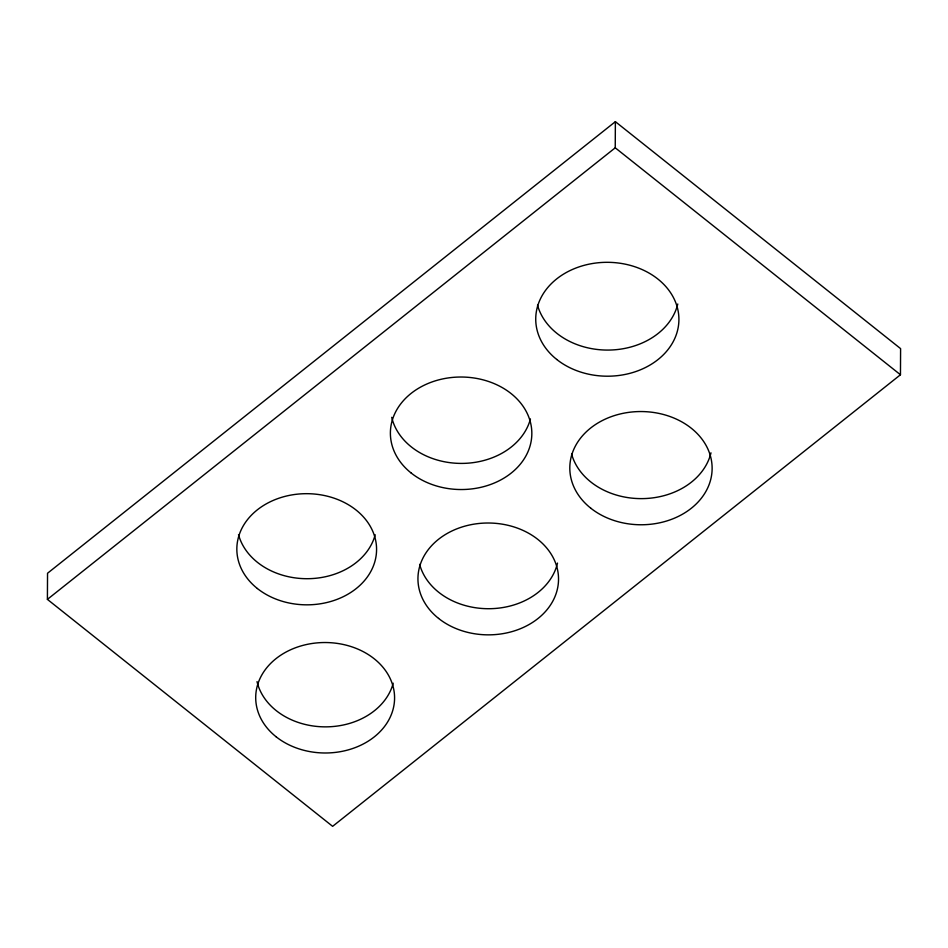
<?xml version="1.0" encoding="UTF-8"?>
<svg xmlns="http://www.w3.org/2000/svg" width="948" height="948" viewBox="0 0 948 948"><rect width="100%" height="100%" fill="white"/><g stroke="black" fill="none" stroke-linecap="round" stroke-linejoin="round"><path stroke-width="1.42" d="M47.4 599.373L47.542 573.244L615.37 121.664L900.6 348.627L900.458 374.756L332.63 826.336L47.4 599.373L615.24 147.805L615.37 121.664M615.24 147.805L900.458 374.756M393.207 683.2A69.441 55.233 0.3 0 1 324.441 726.855A69.441 55.233 0.3 0 1 257.026 681.636M375.195 534.767A69.868 55.577 0.3 0 1 306.915 578.707A69.868 55.577 0.3 0 1 238.517 534.625M557.507 563.076A70.294 55.92 0.3 0 1 489.369 608.711A70.294 55.92 0.3 0 1 419.632 564.368M530.442 418.933A70.733 56.264 0.3 0 1 460.396 463.406A70.733 56.264 0.3 0 1 391.714 417.333M710.988 452.824A71.159 56.607 0.3 0 1 642.021 498.624A71.159 56.607 0.3 0 1 571.585 453.997M677.773 303.988A71.598 56.951 0.3 0 1 608.391 350.073A71.598 56.951 0.3 0 1 537.528 305.173M257.358 588.507A69.868 55.577 0.3 0 0 374.211 563.716A69.868 55.577 0.3 0 0 288.548 495.555A69.868 55.577 0.3 0 0 257.358 588.507M411.148 473.005A70.733 56.264 0.3 0 0 529.446 447.918A70.733 56.264 0.3 0 0 442.728 378.916A70.733 56.264 0.3 0 0 411.148 473.005M556.749 359.47A71.598 56.951 0.3 0 0 676.493 334.075A71.598 56.951 0.3 0 0 588.72 264.231A71.598 56.951 0.3 0 0 556.749 359.47M590.699 508.128A71.159 56.607 0.3 0 0 709.72 482.888A71.159 56.607 0.3 0 0 622.469 413.458A71.159 56.607 0.3 0 0 590.699 508.128M438.58 618.416A70.294 55.92 0.3 0 0 556.156 593.472A70.294 55.92 0.3 0 0 469.971 524.896A70.294 55.92 0.3 0 0 438.58 618.416M276.093 736.762A69.441 55.233 0.3 0 0 392.235 712.126A69.441 55.233 0.3 0 0 307.093 644.391A69.441 55.233 0.3 0 0 276.093 736.762"/></g></svg>
